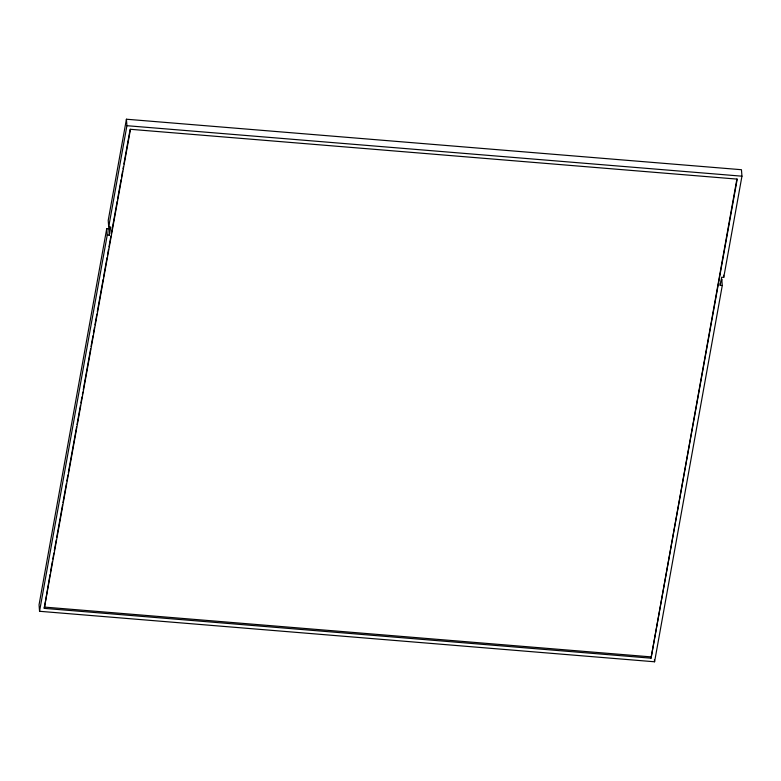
<?xml version="1.0" encoding="UTF-8"?>
<svg xmlns="http://www.w3.org/2000/svg" width="781" height="781" viewBox="0 0 781 781"><rect width="100%" height="100%" fill="white"/><g stroke="black" fill="none" stroke-linecap="round" stroke-linejoin="round"><path stroke-width="1.17" d="M109.135 228.784L106.743 228.579L39.05 604.816L39.548 611.289L654.576 661.78L722.269 285.543L721.781 279.071L721.341 281.463M722.269 285.543L720.209 285.377L721.673 277.216L723.743 277.382L741.95 176.184L741.452 169.711L126.424 119.22L108.217 220.418L108.705 226.9L110.775 227.066L109.311 235.227L107.241 235.061L106.743 228.579M39.548 611.289L107.241 235.061M108.705 226.9L126.922 125.702L126.424 119.22M109.545 226.549L108.91 230.044L109.311 235.227M44.273 608.37L130.466 129.304L737.225 179.113L651.032 658.178L44.273 608.37L50.004 574.65M50.433 572.248L52.376 561.451M52.815 559.05L53.889 553.046M54.319 550.644L56.271 539.837M56.701 537.435L62.529 505.014M62.968 502.613L66.424 483.4M66.854 480.998L67.937 474.994M68.367 472.593L76.577 426.973M77.007 424.571L80.463 405.359M80.892 402.957L81.976 396.953M82.405 394.551L82.835 392.15M83.274 389.748L90.616 348.931M91.045 346.53L92.998 335.723M93.427 333.321L94.501 327.317M94.94 324.916L96.883 314.108M97.313 311.707L103.151 279.286M103.58 276.884L107.036 257.681M107.466 255.28L108.549 249.276M108.979 246.874L110.922 236.067M111.351 233.665L117.189 201.244M117.619 198.843L121.075 179.63M121.514 177.238L122.588 171.234M123.017 168.833L123.457 166.431M123.886 164.03L130.154 129.207M651.032 658.178L736.913 179.015M126.922 125.702L741.95 176.184M44.166 607.071L650.934 656.88M723.577 275.224L723.743 277.382M720.043 283.298L720.209 285.377M654.41 659.623L654.576 661.78"/></g></svg>
